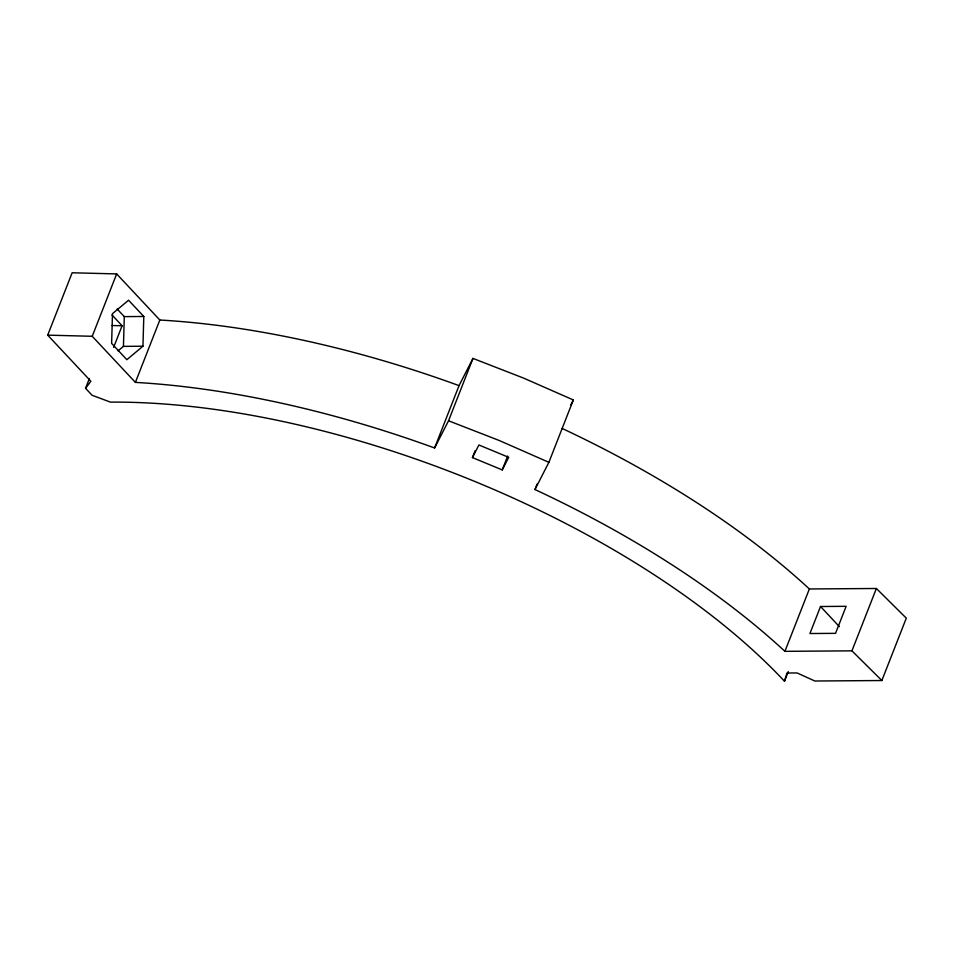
<?xml version="1.0" encoding="UTF-8"?>
<svg xmlns="http://www.w3.org/2000/svg" width="954" height="954" viewBox="0 0 954 954"><rect width="100%" height="100%" fill="white"/><g stroke="black" fill="none" stroke-linecap="round" stroke-linejoin="round"><path stroke-width="1.43" d="M118.081 350.857L123.436 346.362L124.294 316.621L117.175 309.024M142.945 346.219L143.804 316.478L128.563 300.212L112.477 313.675L111.63 343.416L126.87 359.694L142.945 346.219L123.436 346.362M89.366 378.583L85.562 388.29L92.073 395.254L110.425 402.123A516.281 225.514 21.4 0 1 784.486 681.228L786.99 673.023L797.103 672.952L814.847 681.013L881.854 680.524L906.3 618.156L876.38 588.487L809.362 588.964A554.501 242.209 21.4 0 0 562.109 428.441M85.562 388.29L90.868 381.242L47.7 335.14L72.146 272.772L116.662 273.917L159.831 320.019A554.501 242.209 21.4 0 1 459.041 385.619L472.969 358.406L523.686 378.142L573.33 399.953L548.884 462.32L534.956 489.545A554.501 242.209 21.4 0 1 784.915 651.332L851.934 650.843L881.854 680.524M472.969 358.406L448.535 420.774L434.595 447.986A554.501 242.209 21.4 0 0 135.396 382.387L92.228 336.285L116.662 273.917M113.621 347.375L122.1 325.755L111.976 314.951M135.396 382.387L159.831 320.019M434.595 447.986L459.041 385.619M472.445 457.586L478.896 444.993L508.685 457.324L502.233 469.917L472.445 457.586L475.164 450.658M502.233 469.917L507.671 456.06M534.956 489.545L537.126 484M784.915 651.332L809.362 588.964M784.486 681.228L788.29 671.533M820.523 606.505L809.922 633.528L835.549 633.349L846.138 606.315L820.523 606.505L839.389 626.659M851.934 650.843L876.38 588.487M570.85 404.806L573.33 399.953M124.294 316.621L143.804 316.478M112.071 325.529L122.1 325.755M47.7 335.14L92.228 336.285M448.535 420.774L499.24 440.498L548.884 462.32"/></g></svg>
